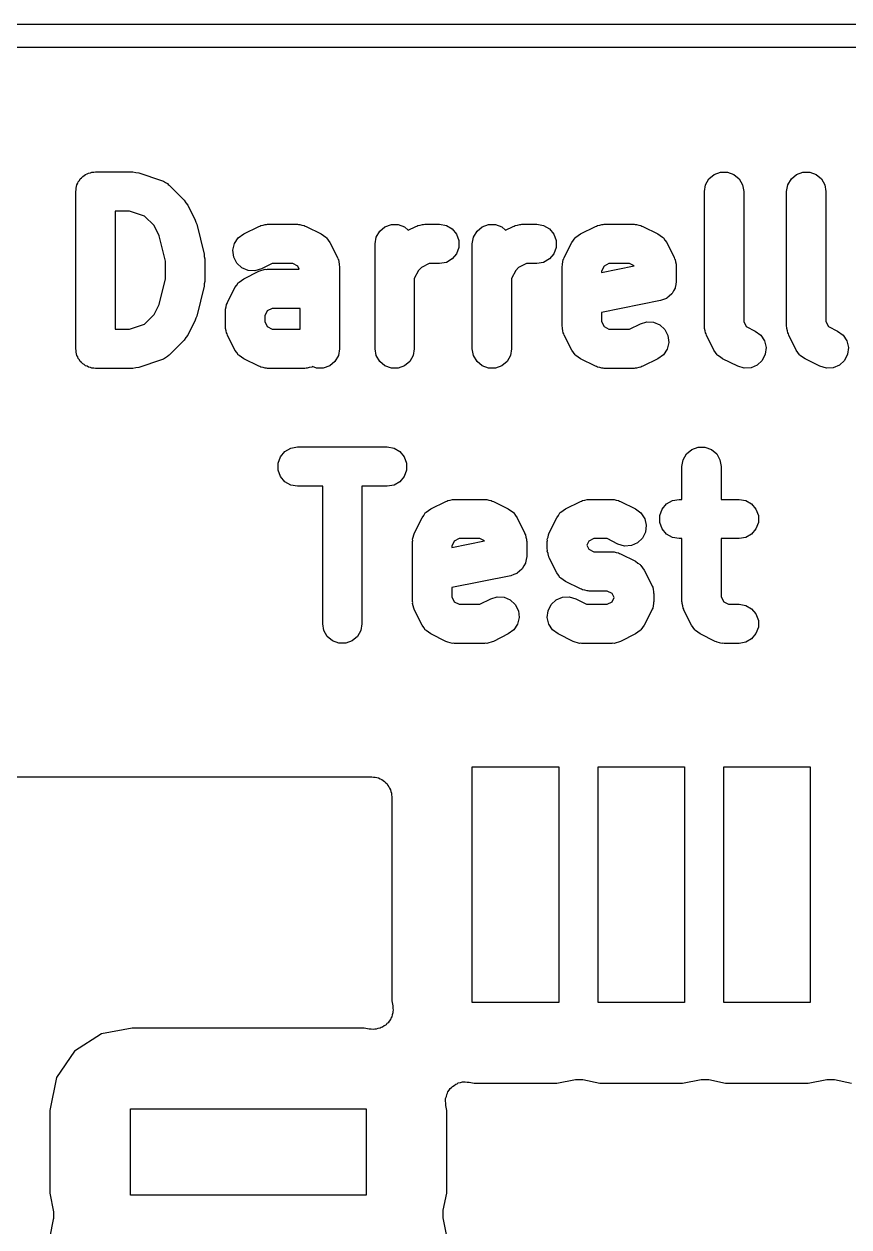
# Model space of a CAD drawing. Extents: x 125.9 to 155.7, y -114.6 to -82.3.
# Drawn here: x 141.06 to 146.31, y -90 to -82.35 of the extents above; entities that cross this region are included whole.
import ezdxf

# ---------------------------------------------------------------- set-up
doc = ezdxf.new("R2010")
doc.units = 0
doc.header["$MEASUREMENT"] = 0
doc.layers.add('BLACK', color=7, linetype='CONTINUOUS')

msp = doc.modelspace()

# ---------------------------------------------------------------- linework, layer by layer
at = {"layer": 'Black'}
for p, q in [((125.984, -82.348), (155.229, -82.348)), ((155.194, -82.498), (126.059, -82.498)), ((141.415, -83.333), (141.423, -83.326)), ((141.423, -83.326), (141.43, -83.3176)), ((141.43, -83.3176), (141.44, -83.3122)), ((141.44, -83.3122), (141.448, -83.3051)), ((141.448, -83.3051), (141.458, -83.3014)), ((141.458, -83.3014), (141.468, -83.2959)), ((141.468, -83.2959), (141.479, -83.294)), ((141.479, -83.294), (141.489, -83.2903)), ((141.489, -83.2903), (141.5, -83.2903)), ((141.5, -83.2903), (141.511, -83.2884)), ((141.511, -83.2884), (141.749, -83.2884)), ((141.749, -83.2884), (141.768, -83.2919)), ((141.768, -83.2919), (141.788, -83.2948)), ((141.788, -83.2948), (141.931, -83.3424)), ((145.415, -83.333), (145.448, -83.3051)), ((145.448, -83.3051), (145.489, -83.2903)), ((145.489, -83.2903), (145.532, -83.2903)), ((145.532, -83.2903), (145.573, -83.3051)), ((145.573, -83.3051), (145.606, -83.333)), ((145.939, -83.333), (145.972, -83.3051)), ((145.972, -83.3051), (146.013, -83.2903)), ((146.013, -83.2903), (146.056, -83.2903)), ((146.056, -83.2903), (146.097, -83.3051)), ((146.097, -83.3051), (146.13, -83.333)), ((141.386, -83.4134), (141.388, -83.4026)), ((141.388, -83.3917), (141.391, -83.3814)), ((141.388, -83.4026), (141.388, -83.3917)), ((141.391, -83.3814), (141.393, -83.3706)), ((141.393, -83.3706), (141.399, -83.3612)), ((141.399, -83.3612), (141.402, -83.3509)), ((141.402, -83.3509), (141.409, -83.3425)), ((141.409, -83.3425), (141.415, -83.333)), ((141.931, -83.3424), (141.937, -83.3458)), ((141.937, -83.3458), (141.944, -83.3477)), ((141.944, -83.3477), (141.956, -83.3561)), ((141.956, -83.3561), (141.969, -83.3631)), ((141.969, -83.3631), (141.974, -83.3685)), ((141.974, -83.3685), (141.98, -83.3726)), ((141.98, -83.3726), (142.075, -83.4678)), ((145.386, -83.4134), (145.393, -83.3706)), ((145.393, -83.3706), (145.415, -83.333)), ((145.606, -83.333), (145.628, -83.3706)), ((145.628, -83.3706), (145.636, -83.4134)), ((145.909, -83.4134), (145.917, -83.3706)), ((145.917, -83.3706), (145.939, -83.333)), ((146.13, -83.333), (146.152, -83.3706)), ((146.152, -83.3706), (146.159, -83.4134)), ((141.386, -84.4134), (141.386, -83.4134)), ((142.075, -83.4678), (142.087, -83.4843)), ((142.087, -83.4843), (142.099, -83.5003)), ((145.386, -84.2705), (145.386, -83.4134)), ((145.636, -83.4134), (145.636, -84.241)), ((145.909, -84.2705), (145.909, -83.4134)), ((146.159, -83.4134), (146.159, -84.241)), ((141.636, -83.5384), (141.636, -84.2884)), ((141.728, -83.5384), (141.636, -83.5384)), ((141.824, -83.5703), (141.728, -83.5384)), ((142.099, -83.5003), (142.146, -83.5956)), ((141.884, -83.6303), (141.824, -83.5703)), ((141.916, -83.6951), (141.884, -83.6303)), ((142.146, -83.5956), (142.15, -83.6087)), ((142.15, -83.6087), (142.156, -83.6212)), ((142.156, -83.6212), (142.203, -83.8116)), ((142.455, -83.6825), (142.55, -83.6349)), ((142.55, -83.6349), (142.557, -83.6329)), ((142.557, -83.6329), (142.563, -83.6293)), ((142.563, -83.6293), (142.578, -83.6267)), ((142.578, -83.6267), (142.592, -83.6225)), ((142.592, -83.6225), (142.599, -83.623)), ((142.599, -83.623), (142.606, -83.6217)), ((142.606, -83.6217), (142.796, -83.6217)), ((142.796, -83.6217), (142.803, -83.623)), ((142.803, -83.623), (142.811, -83.6225)), ((142.811, -83.6225), (142.825, -83.6267)), ((142.825, -83.6267), (142.839, -83.6293)), ((142.839, -83.6293), (142.845, -83.6329)), ((142.845, -83.6329), (142.852, -83.6349)), ((142.852, -83.6349), (142.947, -83.6825)), ((143.32, -83.6664), (143.353, -83.6385)), ((143.353, -83.6385), (143.394, -83.6236)), ((143.394, -83.6236), (143.437, -83.6236)), ((143.437, -83.6236), (143.478, -83.6385)), ((143.478, -83.6385), (143.502, -83.6588)), ((143.502, -83.6588), (143.55, -83.6349)), ((143.55, -83.6349), (143.557, -83.6329)), ((143.557, -83.6329), (143.563, -83.6293)), ((143.563, -83.6293), (143.578, -83.6267)), ((143.578, -83.6267), (143.592, -83.6225)), ((143.592, -83.6225), (143.599, -83.623)), ((143.599, -83.623), (143.606, -83.6217)), ((143.606, -83.6217), (143.701, -83.6217)), ((143.701, -83.6217), (143.744, -83.6293)), ((143.744, -83.6293), (143.781, -83.651)), ((143.939, -83.6664), (143.972, -83.6385)), ((143.972, -83.6385), (144.013, -83.6236)), ((144.013, -83.6236), (144.056, -83.6236)), ((144.056, -83.6236), (144.097, -83.6385)), ((144.097, -83.6385), (144.121, -83.6588)), ((144.121, -83.6588), (144.169, -83.6349)), ((144.169, -83.6349), (144.176, -83.6329)), ((144.176, -83.6329), (144.182, -83.6293)), ((144.182, -83.6293), (144.197, -83.6267)), ((144.197, -83.6267), (144.211, -83.6225)), ((144.211, -83.6225), (144.218, -83.623)), ((144.218, -83.623), (144.225, -83.6217)), ((144.225, -83.6217), (144.32, -83.6217)), ((144.32, -83.6217), (144.363, -83.6293)), ((144.363, -83.6293), (144.4, -83.651)), ((144.598, -83.6825), (144.693, -83.6349)), ((144.693, -83.6349), (144.7, -83.6329)), ((144.7, -83.6329), (144.706, -83.6293)), ((144.706, -83.6293), (144.72, -83.6267)), ((144.72, -83.6267), (144.734, -83.6225)), ((144.734, -83.6225), (144.742, -83.623)), ((144.742, -83.623), (144.749, -83.6217)), ((144.749, -83.6217), (144.939, -83.6217)), ((144.939, -83.6217), (144.946, -83.623)), ((144.946, -83.623), (144.953, -83.6225)), ((144.953, -83.6225), (144.968, -83.6267)), ((144.968, -83.6267), (144.982, -83.6293)), ((144.982, -83.6293), (144.988, -83.6329)), ((144.988, -83.6329), (144.995, -83.6349)), ((144.995, -83.6349), (145.09, -83.6825)), ((141.957, -83.8573), (141.916, -83.6951)), ((142.396, -83.7446), (142.42, -83.7084)), ((142.42, -83.7084), (142.455, -83.6825)), ((142.947, -83.6825), (142.962, -83.6935)), ((142.962, -83.6935), (142.978, -83.7036)), ((142.978, -83.7036), (142.98, -83.7063)), ((142.98, -83.7063), (142.982, -83.7084)), ((142.982, -83.7084), (142.992, -83.7237)), ((143.29, -83.7467), (143.298, -83.704)), ((143.298, -83.704), (143.32, -83.6664)), ((143.781, -83.651), (143.809, -83.6842)), ((143.809, -83.6842), (143.824, -83.725)), ((143.909, -83.7467), (143.917, -83.704)), ((143.917, -83.704), (143.939, -83.6664)), ((144.4, -83.651), (144.428, -83.6842)), ((144.428, -83.6842), (144.443, -83.725)), ((144.553, -83.7237), (144.563, -83.7084)), ((144.563, -83.7084), (144.565, -83.7063)), ((144.565, -83.7063), (144.568, -83.7036)), ((144.568, -83.7036), (144.583, -83.6934)), ((144.583, -83.6934), (144.598, -83.6825)), ((145.09, -83.6825), (145.105, -83.6935)), ((145.105, -83.6935), (145.12, -83.7036)), ((145.12, -83.7036), (145.122, -83.7063)), ((145.122, -83.7063), (145.125, -83.7084)), ((145.125, -83.7084), (145.135, -83.7237)), ((142.386, -83.7868), (142.396, -83.7446)), ((142.391, -83.83), (142.386, -83.7868)), ((142.992, -83.7237), (143.003, -83.7384)), ((143.003, -83.7384), (143.051, -83.8337)), ((143.29, -84.4134), (143.29, -83.7467)), ((143.824, -83.7684), (143.809, -83.8092)), ((143.824, -83.725), (143.824, -83.7684)), ((143.909, -84.4134), (143.909, -83.7467)), ((144.443, -83.7684), (144.428, -83.8092)), ((144.443, -83.725), (144.443, -83.7684)), ((144.494, -83.8337), (144.542, -83.7384)), ((144.542, -83.7384), (144.553, -83.7237)), ((145.135, -83.7237), (145.146, -83.7384)), ((145.146, -83.7384), (145.194, -83.8337)), ((141.957, -83.9694), (141.957, -83.8573)), ((142.203, -83.8116), (142.204, -83.8269)), ((142.204, -83.8269), (142.207, -83.842)), ((142.207, -83.842), (142.207, -83.9848)), ((142.41, -83.8688), (142.391, -83.83)), ((143.051, -83.8337), (143.053, -83.8406)), ((143.053, -83.8406), (143.057, -83.8468)), ((143.057, -83.8468), (143.059, -83.8612)), ((143.059, -83.8612), (143.063, -83.8753)), ((143.744, -83.8642), (143.701, -83.8717)), ((143.781, -83.8425), (143.744, -83.8642)), ((143.809, -83.8092), (143.781, -83.8425)), ((144.363, -83.8642), (144.32, -83.8717)), ((144.4, -83.8425), (144.363, -83.8642)), ((144.428, -83.8092), (144.4, -83.8425)), ((144.482, -83.8753), (144.486, -83.8612)), ((144.486, -83.8612), (144.488, -83.8468)), ((144.488, -83.8468), (144.492, -83.8406)), ((144.492, -83.8406), (144.494, -83.8337)), ((145.194, -83.8337), (145.196, -83.8406)), ((145.196, -83.8406), (145.2, -83.8468)), ((145.2, -83.8468), (145.202, -83.8612)), ((145.202, -83.8612), (145.206, -83.8753)), ((142.442, -83.8986), (142.41, -83.8688)), ((142.482, -83.9159), (142.442, -83.8986)), ((142.455, -83.9682), (142.55, -83.9206)), ((142.525, -83.9185), (142.482, -83.9159)), ((142.567, -83.9061), (142.525, -83.9185)), ((142.55, -83.9206), (142.557, -83.9186)), ((142.557, -83.9186), (142.563, -83.915)), ((142.563, -83.915), (142.578, -83.9124)), ((142.635, -83.8717), (142.567, -83.9061)), ((142.578, -83.9124), (142.592, -83.9082)), ((142.592, -83.9082), (142.599, -83.9087)), ((142.599, -83.9087), (142.606, -83.9074)), ((142.606, -83.9074), (142.808, -83.9074)), ((142.767, -83.8717), (142.635, -83.8717)), ((142.798, -83.8875), (142.767, -83.8717)), ((142.808, -83.9074), (142.798, -83.8875)), ((143.063, -83.8753), (143.063, -83.8825)), ((143.063, -83.8825), (143.064, -83.8896)), ((143.064, -83.8896), (143.064, -84.4134)), ((143.566, -83.916), (143.54, -83.9667)), ((143.585, -83.8971), (143.566, -83.916)), ((143.635, -83.8717), (143.585, -83.8971)), ((143.701, -83.8717), (143.635, -83.8717)), ((144.185, -83.916), (144.159, -83.9667)), ((144.204, -83.8971), (144.185, -83.916)), ((144.254, -83.8717), (144.204, -83.8971)), ((144.32, -83.8717), (144.254, -83.8717)), ((144.481, -83.8896), (144.482, -83.8825)), ((144.481, -84.2705), (144.481, -83.8896)), ((144.482, -83.8825), (144.482, -83.8753)), ((144.731, -83.9276), (144.938, -83.8861)), ((144.747, -83.8875), (144.731, -83.9191)), ((144.731, -83.9191), (144.731, -83.9276)), ((144.778, -83.8717), (144.747, -83.8875)), ((144.91, -83.8717), (144.778, -83.8717)), ((144.938, -83.8861), (144.91, -83.8717)), ((145.206, -83.8753), (145.206, -83.8825)), ((145.206, -83.8825), (145.207, -83.8896)), ((145.207, -83.8896), (145.207, -83.9848)), ((141.916, -84.1317), (141.957, -83.9694)), ((142.203, -84.0151), (142.156, -84.2056)), ((142.204, -83.9999), (142.203, -84.0151)), ((142.207, -83.9848), (142.204, -83.9999)), ((142.399, -84.0241), (142.41, -84.0094)), ((142.41, -84.0094), (142.42, -83.9941)), ((142.42, -83.9941), (142.423, -83.9921)), ((142.423, -83.9921), (142.425, -83.9893)), ((142.425, -83.9893), (142.44, -83.9792)), ((142.44, -83.9792), (142.455, -83.9682)), ((143.54, -83.9667), (143.54, -84.4134)), ((144.159, -83.9667), (144.159, -84.4134)), ((145.204, -84.0048), (145.2, -84.0249)), ((145.207, -83.9848), (145.204, -84.0048)), ((142.351, -84.1194), (142.399, -84.0241)), ((145.145, -84.0931), (145.125, -84.1)), ((145.146, -84.0921), (145.145, -84.0931)), ((145.147, -84.0916), (145.146, -84.0921)), ((145.162, -84.0782), (145.147, -84.0916)), ((145.178, -84.0652), (145.162, -84.0782)), ((145.179, -84.0639), (145.178, -84.0652)), ((145.18, -84.0629), (145.179, -84.0639)), ((145.189, -84.0452), (145.18, -84.0629)), ((145.2, -84.0276), (145.189, -84.0452)), ((145.2, -84.0249), (145.2, -84.0261)), ((145.2, -84.0261), (145.2, -84.0276)), ((141.884, -84.1965), (141.916, -84.1317)), ((142.338, -84.1753), (142.339, -84.1682)), ((142.339, -84.161), (142.343, -84.147)), ((142.339, -84.1682), (142.339, -84.161)), ((142.343, -84.147), (142.346, -84.1325)), ((142.346, -84.1325), (142.349, -84.1263)), ((142.349, -84.1263), (142.351, -84.1194)), ((142.604, -84.1732), (142.588, -84.2048)), ((142.635, -84.1574), (142.604, -84.1732)), ((142.814, -84.1574), (142.635, -84.1574)), ((142.814, -84.2884), (142.814, -84.1574)), ((145.107, -84.1074), (144.731, -84.1825)), ((145.125, -84.1), (145.107, -84.1074)), ((141.824, -84.2565), (141.884, -84.1965)), ((142.146, -84.2312), (142.099, -84.3264)), ((142.15, -84.2181), (142.146, -84.2312)), ((142.156, -84.2056), (142.15, -84.2181)), ((142.338, -84.2705), (142.338, -84.1753)), ((142.588, -84.2048), (142.588, -84.241)), ((142.588, -84.241), (142.604, -84.2726)), ((144.731, -84.1825), (144.731, -84.241)), ((144.731, -84.241), (144.747, -84.2726)), ((144.979, -84.254), (145.02, -84.2416)), ((145.02, -84.2416), (145.063, -84.2442)), ((145.063, -84.2442), (145.103, -84.2614)), ((145.636, -84.241), (145.651, -84.2726)), ((146.159, -84.241), (146.175, -84.2726)), ((141.636, -84.2884), (141.728, -84.2884)), ((141.728, -84.2884), (141.824, -84.2565)), ((142.099, -84.3264), (142.087, -84.3425)), ((142.339, -84.2776), (142.338, -84.2705)), ((142.339, -84.2848), (142.339, -84.2776)), ((142.343, -84.2989), (142.339, -84.2848)), ((142.346, -84.3133), (142.343, -84.2989)), ((142.349, -84.3195), (142.346, -84.3133)), ((142.351, -84.3264), (142.349, -84.3195)), ((142.399, -84.4217), (142.351, -84.3264)), ((142.604, -84.2726), (142.635, -84.2884)), ((142.635, -84.2884), (142.814, -84.2884)), ((144.482, -84.2776), (144.481, -84.2705)), ((144.482, -84.2848), (144.482, -84.2776)), ((144.486, -84.2989), (144.482, -84.2848)), ((144.488, -84.3133), (144.486, -84.2989)), ((144.492, -84.3195), (144.488, -84.3133)), ((144.494, -84.3264), (144.492, -84.3195)), ((144.542, -84.4217), (144.494, -84.3264)), ((144.747, -84.2726), (144.778, -84.2884)), ((144.778, -84.2884), (144.91, -84.2884)), ((144.91, -84.2884), (144.979, -84.254)), ((145.103, -84.2614), (145.135, -84.2913)), ((145.135, -84.2913), (145.154, -84.3301)), ((145.387, -84.2776), (145.386, -84.2705)), ((145.386, -84.2848), (145.387, -84.2776)), ((145.391, -84.2989), (145.386, -84.2848)), ((145.393, -84.3133), (145.391, -84.2989)), ((145.397, -84.3195), (145.393, -84.3133)), ((145.399, -84.3264), (145.397, -84.3195)), ((145.446, -84.4217), (145.399, -84.3264)), ((145.651, -84.2726), (145.709, -84.3016)), ((145.709, -84.3016), (145.744, -84.3274)), ((145.911, -84.2776), (145.909, -84.2705)), ((145.91, -84.2848), (145.911, -84.2776)), ((145.914, -84.2989), (145.91, -84.2848)), ((145.917, -84.3133), (145.914, -84.2989)), ((145.921, -84.3195), (145.917, -84.3133)), ((145.923, -84.3264), (145.921, -84.3195)), ((145.97, -84.4217), (145.923, -84.3264)), ((146.175, -84.2726), (146.233, -84.3016)), ((146.233, -84.3016), (146.268, -84.3274)), ((142.075, -84.3589), (141.98, -84.4541)), ((142.087, -84.3425), (142.075, -84.3589)), ((145.159, -84.3733), (145.149, -84.4155)), ((145.154, -84.3301), (145.159, -84.3733)), ((145.744, -84.3274), (145.768, -84.3637)), ((145.768, -84.3637), (145.778, -84.4059)), ((146.268, -84.3274), (146.292, -84.3637)), ((146.292, -84.3637), (146.302, -84.4059)), ((141.388, -84.4242), (141.386, -84.4134)), ((141.388, -84.4351), (141.388, -84.4242)), ((141.391, -84.4454), (141.388, -84.4351)), ((141.393, -84.4561), (141.391, -84.4454)), ((141.399, -84.4656), (141.393, -84.4561)), ((141.402, -84.4759), (141.399, -84.4656)), ((141.409, -84.4843), (141.402, -84.4759)), ((141.944, -84.4791), (141.937, -84.4809)), ((141.956, -84.4707), (141.944, -84.4791)), ((141.969, -84.4637), (141.956, -84.4707)), ((141.974, -84.4583), (141.969, -84.4637)), ((141.98, -84.4541), (141.974, -84.4583)), ((142.41, -84.4364), (142.399, -84.4217)), ((142.42, -84.4517), (142.41, -84.4364)), ((142.423, -84.4538), (142.42, -84.4517)), ((142.425, -84.4565), (142.423, -84.4538)), ((142.44, -84.4666), (142.425, -84.4565)), ((142.455, -84.4776), (142.44, -84.4666)), ((142.55, -84.5252), (142.455, -84.4776)), ((143.057, -84.4561), (143.035, -84.4937)), ((143.064, -84.4134), (143.057, -84.4561)), ((143.298, -84.4561), (143.29, -84.4134)), ((143.32, -84.4937), (143.298, -84.4561)), ((143.533, -84.4561), (143.511, -84.4937)), ((143.54, -84.4134), (143.533, -84.4561)), ((143.917, -84.4561), (143.909, -84.4134)), ((143.939, -84.4937), (143.917, -84.4561)), ((144.152, -84.4561), (144.13, -84.4937)), ((144.159, -84.4134), (144.152, -84.4561)), ((144.553, -84.4364), (144.542, -84.4217)), ((144.563, -84.4517), (144.553, -84.4364)), ((144.565, -84.4538), (144.563, -84.4517)), ((144.568, -84.4565), (144.565, -84.4538)), ((144.583, -84.4666), (144.568, -84.4565)), ((144.598, -84.4776), (144.583, -84.4666)), ((144.693, -84.5252), (144.598, -84.4776)), ((145.09, -84.4776), (144.995, -84.5252)), ((145.125, -84.4517), (145.09, -84.4776)), ((145.149, -84.4155), (145.125, -84.4517)), ((145.457, -84.4364), (145.446, -84.4217)), ((145.467, -84.4517), (145.457, -84.4364)), ((145.47, -84.4538), (145.467, -84.4517)), ((145.472, -84.4565), (145.47, -84.4538)), ((145.488, -84.4666), (145.472, -84.4565)), ((145.502, -84.4776), (145.488, -84.4666)), ((145.598, -84.5252), (145.502, -84.4776)), ((145.773, -84.449), (145.754, -84.4878)), ((145.778, -84.4059), (145.773, -84.449)), ((145.981, -84.4364), (145.97, -84.4217)), ((145.991, -84.4517), (145.981, -84.4364)), ((145.994, -84.4538), (145.991, -84.4517)), ((145.996, -84.4565), (145.994, -84.4538)), ((146.011, -84.4666), (145.996, -84.4565)), ((146.026, -84.4776), (146.011, -84.4666)), ((146.121, -84.5252), (146.026, -84.4776)), ((146.297, -84.449), (146.278, -84.4878)), ((146.302, -84.4059), (146.297, -84.449)), ((141.415, -84.4937), (141.409, -84.4843)), ((141.423, -84.5008), (141.415, -84.4937)), ((141.43, -84.5091), (141.423, -84.5008)), ((141.44, -84.5146), (141.43, -84.5091)), ((141.448, -84.5216), (141.44, -84.5146)), ((141.458, -84.5254), (141.448, -84.5216)), ((141.468, -84.5308), (141.458, -84.5254)), ((141.479, -84.5327), (141.468, -84.5308)), ((141.489, -84.5365), (141.479, -84.5327)), ((141.5, -84.5365), (141.489, -84.5365)), ((141.511, -84.5384), (141.5, -84.5365)), ((141.749, -84.5384), (141.511, -84.5384)), ((141.768, -84.5349), (141.749, -84.5384)), ((141.788, -84.532), (141.768, -84.5349)), ((141.931, -84.4843), (141.788, -84.532)), ((141.937, -84.4809), (141.931, -84.4843)), ((142.557, -84.5272), (142.55, -84.5252)), ((142.563, -84.5308), (142.557, -84.5272)), ((142.578, -84.5334), (142.563, -84.5308)), ((142.592, -84.5376), (142.578, -84.5334)), ((142.599, -84.5371), (142.592, -84.5376)), ((142.606, -84.5384), (142.599, -84.5371)), ((142.844, -84.5384), (142.606, -84.5384)), ((142.851, -84.5371), (142.844, -84.5384)), ((142.858, -84.5376), (142.851, -84.5371)), ((142.872, -84.5334), (142.858, -84.5376)), ((142.887, -84.5308), (142.872, -84.5334)), ((142.893, -84.5274), (142.887, -84.5308)), ((142.917, -84.5365), (142.893, -84.5274)), ((142.961, -84.5365), (142.917, -84.5365)), ((143.002, -84.5216), (142.961, -84.5365)), ((143.035, -84.4937), (143.002, -84.5216)), ((143.353, -84.5216), (143.32, -84.4937)), ((143.394, -84.5365), (143.353, -84.5216)), ((143.437, -84.5365), (143.394, -84.5365)), ((143.478, -84.5216), (143.437, -84.5365)), ((143.511, -84.4937), (143.478, -84.5216)), ((143.972, -84.5216), (143.939, -84.4937)), ((144.013, -84.5365), (143.972, -84.5216)), ((144.056, -84.5365), (144.013, -84.5365)), ((144.097, -84.5216), (144.056, -84.5365)), ((144.13, -84.4937), (144.097, -84.5216)), ((144.7, -84.5272), (144.693, -84.5252)), ((144.706, -84.5308), (144.7, -84.5272)), ((144.72, -84.5334), (144.706, -84.5308)), ((144.734, -84.5376), (144.72, -84.5334)), ((144.742, -84.5371), (144.734, -84.5376)), ((144.749, -84.5384), (144.742, -84.5371)), ((144.939, -84.5384), (144.749, -84.5384)), ((144.946, -84.5371), (144.939, -84.5384)), ((144.953, -84.5376), (144.946, -84.5371)), ((144.968, -84.5334), (144.953, -84.5376)), ((144.982, -84.5308), (144.968, -84.5334)), ((144.988, -84.5272), (144.982, -84.5308)), ((144.995, -84.5252), (144.988, -84.5272)), ((145.639, -84.5376), (145.598, -84.5252)), ((145.683, -84.535), (145.639, -84.5376)), ((145.722, -84.5177), (145.683, -84.535)), ((145.754, -84.4878), (145.722, -84.5177)), ((146.163, -84.5376), (146.121, -84.5252)), ((146.206, -84.535), (146.163, -84.5376)), ((146.246, -84.5177), (146.206, -84.535)), ((146.278, -84.4878), (146.246, -84.5177)), ((142.688, -85.1009), (142.716, -85.0676)), ((142.716, -85.0676), (142.754, -85.0459)), ((142.754, -85.0459), (142.796, -85.0384)), ((142.796, -85.0384), (143.368, -85.0384)), ((143.368, -85.0384), (143.411, -85.0459)), ((143.411, -85.0459), (143.448, -85.0676)), ((143.448, -85.0676), (143.476, -85.1009)), ((145.25, -85.1206), (145.272, -85.083)), ((145.272, -85.083), (145.305, -85.0551)), ((145.305, -85.0551), (145.346, -85.0403)), ((145.346, -85.0403), (145.389, -85.0403)), ((145.389, -85.0403), (145.43, -85.0551)), ((145.43, -85.0551), (145.464, -85.083)), ((145.464, -85.083), (145.485, -85.1206)), ((142.673, -85.1417), (142.688, -85.1009)), ((142.673, -85.1851), (142.673, -85.1417)), ((143.476, -85.1009), (143.491, -85.1417)), ((143.491, -85.1417), (143.491, -85.1851)), ((145.243, -85.1634), (145.25, -85.1206)), ((145.243, -85.3717), (145.243, -85.1634)), ((145.485, -85.1206), (145.493, -85.1634)), ((145.493, -85.1634), (145.493, -85.3717)), ((142.688, -85.2259), (142.673, -85.1851)), ((142.716, -85.2591), (142.688, -85.2259)), ((143.476, -85.2259), (143.448, -85.2591)), ((143.491, -85.1851), (143.476, -85.2259)), ((142.754, -85.2808), (142.716, -85.2591)), ((142.796, -85.2884), (142.754, -85.2808)), ((142.957, -85.2884), (142.796, -85.2884)), ((142.957, -86.1634), (142.957, -85.2884)), ((143.368, -85.2884), (143.207, -85.2884)), ((143.207, -85.2884), (143.207, -86.1634)), ((143.411, -85.2808), (143.368, -85.2884)), ((143.448, -85.2591), (143.411, -85.2808)), ((143.645, -85.4325), (143.74, -85.3849)), ((143.74, -85.3849), (143.747, -85.3829)), ((143.747, -85.3829), (143.754, -85.3793)), ((143.754, -85.3793), (143.768, -85.3767)), ((143.768, -85.3767), (143.782, -85.3725)), ((143.782, -85.3725), (143.789, -85.373)), ((143.789, -85.373), (143.796, -85.3717)), ((143.796, -85.3717), (143.987, -85.3717)), ((143.987, -85.3717), (143.994, -85.373)), ((143.994, -85.373), (144.001, -85.3725)), ((144.001, -85.3725), (144.015, -85.3767)), ((144.015, -85.3767), (144.03, -85.3793)), ((144.03, -85.3793), (144.036, -85.3829)), ((144.036, -85.3829), (144.043, -85.3849)), ((144.043, -85.3849), (144.138, -85.4325)), ((144.502, -85.4325), (144.598, -85.3849)), ((144.598, -85.3849), (144.604, -85.3829)), ((144.604, -85.3829), (144.611, -85.3793)), ((144.611, -85.3793), (144.625, -85.3767)), ((144.625, -85.3767), (144.639, -85.3725)), ((144.639, -85.3725), (144.646, -85.373)), ((144.646, -85.373), (144.653, -85.3717)), ((144.653, -85.3717), (144.796, -85.3717)), ((144.796, -85.3717), (144.803, -85.373)), ((144.803, -85.373), (144.811, -85.3725)), ((144.811, -85.3725), (144.825, -85.3767)), ((144.825, -85.3767), (144.839, -85.3793)), ((144.839, -85.3793), (144.845, -85.3829)), ((144.845, -85.3829), (144.852, -85.3849)), ((144.852, -85.3849), (144.947, -85.4325)), ((145.145, -85.401), (145.182, -85.3793)), ((145.182, -85.3793), (145.225, -85.3717)), ((145.225, -85.3717), (145.243, -85.3717)), ((145.493, -85.3717), (145.606, -85.3717)), ((145.606, -85.3717), (145.649, -85.3793)), ((145.649, -85.3793), (145.686, -85.401)), ((143.589, -85.4884), (143.6, -85.4737)), ((143.6, -85.4737), (143.61, -85.4584)), ((143.61, -85.4584), (143.613, -85.4563)), ((143.613, -85.4563), (143.615, -85.4536)), ((143.615, -85.4536), (143.63, -85.4434)), ((143.63, -85.4434), (143.645, -85.4325)), ((144.138, -85.4325), (144.153, -85.4435)), ((144.153, -85.4435), (144.168, -85.4536)), ((144.168, -85.4536), (144.17, -85.4563)), ((144.17, -85.4563), (144.173, -85.4584)), ((144.173, -85.4584), (144.183, -85.4737)), ((144.183, -85.4737), (144.194, -85.4884)), ((144.446, -85.4884), (144.457, -85.4737)), ((144.457, -85.4737), (144.467, -85.4584)), ((144.467, -85.4584), (144.47, -85.4563)), ((144.47, -85.4563), (144.472, -85.4536)), ((144.472, -85.4536), (144.488, -85.4434)), ((144.488, -85.4434), (144.502, -85.4325)), ((144.947, -85.4325), (144.982, -85.4584)), ((144.982, -85.4584), (145.006, -85.4946)), ((145.102, -85.475), (145.117, -85.4342)), ((145.102, -85.5184), (145.102, -85.475)), ((145.117, -85.4342), (145.145, -85.401)), ((145.686, -85.401), (145.714, -85.4342)), ((145.714, -85.4342), (145.729, -85.475)), ((145.729, -85.475), (145.729, -85.5184)), ((143.542, -85.5837), (143.589, -85.4884)), ((144.194, -85.4884), (144.241, -85.5837)), ((144.399, -85.5837), (144.446, -85.4884)), ((145.006, -85.4946), (145.016, -85.5368)), ((145.016, -85.5368), (145.011, -85.58)), ((145.117, -85.5592), (145.102, -85.5184)), ((145.729, -85.5184), (145.714, -85.5592)), ((143.529, -85.6253), (143.533, -85.6112)), ((143.53, -85.6325), (143.529, -85.6253)), ((143.533, -85.6112), (143.536, -85.5968)), ((143.536, -85.5968), (143.54, -85.5906)), ((143.54, -85.5906), (143.542, -85.5837)), ((143.826, -85.6217), (143.794, -85.6375)), ((143.957, -85.6217), (143.826, -85.6217)), ((143.986, -85.6361), (143.957, -85.6217)), ((144.241, -85.5837), (144.244, -85.5906)), ((144.244, -85.5906), (144.247, -85.5968)), ((144.247, -85.5968), (144.25, -85.6112)), ((144.25, -85.6112), (144.254, -85.6253)), ((144.254, -85.6253), (144.253, -85.6325)), ((144.386, -85.6253), (144.391, -85.6112)), ((144.387, -85.6325), (144.386, -85.6253)), ((144.391, -85.6112), (144.393, -85.5968)), ((144.393, -85.5968), (144.397, -85.5906)), ((144.397, -85.5906), (144.399, -85.5837)), ((144.683, -85.6217), (144.651, -85.6375)), ((144.767, -85.6217), (144.683, -85.6217)), ((144.836, -85.6561), (144.767, -85.6217)), ((144.992, -85.6188), (144.96, -85.6486)), ((145.011, -85.58), (144.992, -85.6188)), ((145.145, -85.5925), (145.117, -85.5592)), ((145.182, -85.6142), (145.145, -85.5925)), ((145.225, -85.6217), (145.182, -85.6142)), ((145.243, -85.6217), (145.225, -85.6217)), ((145.243, -86.0205), (145.243, -85.6217)), ((145.606, -85.6217), (145.493, -85.6217)), ((145.493, -85.6217), (145.493, -85.991)), ((145.649, -85.6142), (145.606, -85.6217)), ((145.686, -85.5925), (145.649, -85.6142)), ((145.714, -85.5592), (145.686, -85.5925)), ((143.528, -85.6396), (143.53, -85.6325)), ((143.528, -86.0205), (143.528, -85.6396)), ((143.778, -85.6776), (143.986, -85.6361)), ((143.794, -85.6375), (143.778, -85.6691)), ((143.778, -85.6691), (143.778, -85.6776)), ((144.253, -85.6325), (144.255, -85.6396)), ((144.255, -85.6396), (144.255, -85.7348)), ((144.386, -85.6396), (144.387, -85.6325)), ((144.386, -85.6872), (144.386, -85.6396)), ((144.387, -85.6943), (144.386, -85.6872)), ((144.386, -85.7015), (144.387, -85.6943)), ((144.391, -85.7155), (144.386, -85.7015)), ((144.651, -85.6375), (144.638, -85.6634)), ((144.638, -85.6634), (144.651, -85.6893)), ((144.651, -85.6893), (144.683, -85.705)), ((144.877, -85.6685), (144.836, -85.6561)), ((144.921, -85.6659), (144.877, -85.6685)), ((144.96, -85.6486), (144.921, -85.6659)), ((144.247, -85.7776), (144.237, -85.7952)), ((144.248, -85.7749), (144.247, -85.7761)), ((144.247, -85.7761), (144.247, -85.7776)), ((144.251, -85.7548), (144.248, -85.7749)), ((144.255, -85.7348), (144.251, -85.7548)), ((144.393, -85.7299), (144.391, -85.7155)), ((144.397, -85.7362), (144.393, -85.7299)), ((144.399, -85.7431), (144.397, -85.7362)), ((144.446, -85.8383), (144.399, -85.7431)), ((144.683, -85.705), (144.796, -85.705)), ((144.796, -85.705), (144.803, -85.7063)), ((144.803, -85.7063), (144.811, -85.7059)), ((144.811, -85.7059), (144.825, -85.71)), ((144.825, -85.71), (144.839, -85.7126)), ((144.839, -85.7126), (144.845, -85.7162)), ((144.845, -85.7162), (144.852, -85.7182)), ((144.852, -85.7182), (144.947, -85.7659)), ((144.947, -85.7659), (144.962, -85.7768)), ((144.962, -85.7768), (144.978, -85.7869)), ((144.154, -85.8574), (143.778, -85.9325)), ((144.173, -85.85), (144.154, -85.8574)), ((144.192, -85.8431), (144.173, -85.85)), ((144.193, -85.8421), (144.192, -85.8431)), ((144.195, -85.8416), (144.193, -85.8421)), ((144.21, -85.8282), (144.195, -85.8416)), ((144.225, -85.8152), (144.21, -85.8282)), ((144.226, -85.8139), (144.225, -85.8152)), ((144.227, -85.8129), (144.226, -85.8139)), ((144.237, -85.7952), (144.227, -85.8129)), ((144.457, -85.8531), (144.446, -85.8383)), ((144.467, -85.8684), (144.457, -85.8531)), ((144.978, -85.7869), (144.98, -85.7897)), ((144.98, -85.7897), (144.982, -85.7917)), ((144.982, -85.7917), (144.992, -85.807)), ((144.992, -85.807), (145.003, -85.8218)), ((145.003, -85.8218), (145.051, -85.917)), ((143.778, -85.9325), (143.778, -85.991)), ((144.47, -85.8704), (144.467, -85.8684)), ((144.472, -85.8732), (144.47, -85.8704)), ((144.488, -85.8833), (144.472, -85.8732)), ((144.502, -85.8942), (144.488, -85.8833)), ((144.598, -85.9419), (144.502, -85.8942)), ((145.051, -85.917), (145.053, -85.9239)), ((145.053, -85.9239), (145.057, -85.9302)), ((145.057, -85.9302), (145.059, -85.9446)), ((143.778, -85.991), (143.794, -86.0226)), ((143.957, -86.0384), (144.026, -86.004)), ((144.026, -86.004), (144.068, -85.9916)), ((144.068, -85.9916), (144.111, -85.9942)), ((144.111, -85.9942), (144.151, -86.0114)), ((144.442, -86.0114), (144.482, -85.9942)), ((144.482, -85.9942), (144.525, -85.9916)), ((144.525, -85.9916), (144.567, -86.004)), ((144.567, -86.004), (144.635, -86.0384)), ((144.604, -85.9439), (144.598, -85.9419)), ((144.611, -85.9475), (144.604, -85.9439)), ((144.625, -85.9501), (144.611, -85.9475)), ((144.639, -85.9542), (144.625, -85.9501)), ((144.646, -85.9538), (144.639, -85.9542)), ((144.653, -85.955), (144.646, -85.9538)), ((144.767, -85.955), (144.653, -85.955)), ((144.798, -85.9708), (144.767, -85.955)), ((144.811, -85.9967), (144.798, -85.9708)), ((144.798, -86.0226), (144.811, -85.9967)), ((145.059, -85.9446), (145.063, -85.9586)), ((145.063, -85.9586), (145.063, -85.9658)), ((145.063, -85.9658), (145.064, -85.9729)), ((145.064, -85.9729), (145.064, -86.0205)), ((145.493, -85.991), (145.509, -86.0226)), ((143.53, -86.0276), (143.528, -86.0205)), ((143.529, -86.0348), (143.53, -86.0276)), ((143.533, -86.0489), (143.529, -86.0348)), ((143.536, -86.0633), (143.533, -86.0489)), ((143.54, -86.0695), (143.536, -86.0633)), ((143.542, -86.0764), (143.54, -86.0695)), ((143.589, -86.1717), (143.542, -86.0764)), ((143.794, -86.0226), (143.826, -86.0384)), ((143.826, -86.0384), (143.957, -86.0384)), ((144.151, -86.0114), (144.182, -86.0413)), ((144.182, -86.0413), (144.202, -86.0801)), ((144.202, -86.0801), (144.207, -86.1233)), ((144.386, -86.1233), (144.391, -86.0801)), ((144.391, -86.0801), (144.41, -86.0413)), ((144.41, -86.0413), (144.442, -86.0114)), ((144.635, -86.0384), (144.767, -86.0384)), ((144.767, -86.0384), (144.798, -86.0226)), ((145.051, -86.0764), (145.003, -86.1717)), ((145.053, -86.0695), (145.051, -86.0764)), ((145.057, -86.0633), (145.053, -86.0695)), ((145.059, -86.0489), (145.057, -86.0633)), ((145.063, -86.0348), (145.059, -86.0489)), ((145.064, -86.0205), (145.063, -86.0276)), ((145.063, -86.0276), (145.063, -86.0348)), ((145.244, -86.0276), (145.243, -86.0205)), ((145.244, -86.0348), (145.244, -86.0276)), ((145.248, -86.0489), (145.244, -86.0348)), ((145.25, -86.0633), (145.248, -86.0489)), ((145.254, -86.0695), (145.25, -86.0633)), ((145.256, -86.0764), (145.254, -86.0695)), ((145.304, -86.1717), (145.256, -86.0764)), ((145.509, -86.0226), (145.54, -86.0384)), ((145.54, -86.0384), (145.606, -86.0384)), ((145.606, -86.0384), (145.649, -86.0459)), ((145.649, -86.0459), (145.686, -86.0676)), ((145.686, -86.0676), (145.714, -86.1009)), ((142.965, -86.2061), (142.957, -86.1634)), ((143.207, -86.1634), (143.2, -86.2061)), ((144.207, -86.1233), (144.197, -86.1655)), ((144.396, -86.1655), (144.386, -86.1233)), ((145.714, -86.1009), (145.729, -86.1417)), ((145.729, -86.1417), (145.729, -86.1851)), ((142.986, -86.2437), (142.965, -86.2061)), ((143.2, -86.2061), (143.178, -86.2437)), ((143.6, -86.1864), (143.589, -86.1717)), ((143.61, -86.2017), (143.6, -86.1864)), ((143.613, -86.2038), (143.61, -86.2017)), ((143.615, -86.2065), (143.613, -86.2038)), ((143.63, -86.2166), (143.615, -86.2065)), ((143.645, -86.2276), (143.63, -86.2166)), ((143.74, -86.2752), (143.645, -86.2276)), ((144.138, -86.2276), (144.043, -86.2752)), ((144.173, -86.2017), (144.138, -86.2276)), ((144.197, -86.1655), (144.173, -86.2017)), ((144.42, -86.2017), (144.396, -86.1655)), ((144.455, -86.2276), (144.42, -86.2017)), ((144.55, -86.2752), (144.455, -86.2276)), ((144.947, -86.2276), (144.852, -86.2752)), ((144.962, -86.2166), (144.947, -86.2276)), ((144.978, -86.2065), (144.962, -86.2166)), ((144.98, -86.2038), (144.978, -86.2065)), ((144.982, -86.2017), (144.98, -86.2038)), ((144.992, -86.1864), (144.982, -86.2017)), ((145.003, -86.1717), (144.992, -86.1864)), ((145.315, -86.1864), (145.304, -86.1717)), ((145.325, -86.2017), (145.315, -86.1864)), ((145.327, -86.2038), (145.325, -86.2017)), ((145.329, -86.2065), (145.327, -86.2038)), ((145.345, -86.2166), (145.329, -86.2065)), ((145.359, -86.2276), (145.345, -86.2166)), ((145.455, -86.2752), (145.359, -86.2276)), ((145.714, -86.2259), (145.686, -86.2591)), ((145.729, -86.1851), (145.714, -86.2259)), ((143.02, -86.2716), (142.986, -86.2437)), ((143.06, -86.2865), (143.02, -86.2716)), ((143.104, -86.2865), (143.06, -86.2865)), ((143.145, -86.2716), (143.104, -86.2865)), ((143.178, -86.2437), (143.145, -86.2716)), ((143.747, -86.2772), (143.74, -86.2752)), ((143.754, -86.2808), (143.747, -86.2772)), ((143.768, -86.2834), (143.754, -86.2808)), ((143.782, -86.2876), (143.768, -86.2834)), ((143.789, -86.2871), (143.782, -86.2876)), ((143.796, -86.2884), (143.789, -86.2871)), ((143.987, -86.2884), (143.796, -86.2884)), ((143.994, -86.2871), (143.987, -86.2884)), ((144.001, -86.2876), (143.994, -86.2871)), ((144.015, -86.2834), (144.001, -86.2876)), ((144.03, -86.2808), (144.015, -86.2834)), ((144.036, -86.2772), (144.03, -86.2808)), ((144.043, -86.2752), (144.036, -86.2772)), ((144.557, -86.2772), (144.55, -86.2752)), ((144.563, -86.2808), (144.557, -86.2772)), ((144.578, -86.2834), (144.563, -86.2808)), ((144.592, -86.2876), (144.578, -86.2834)), ((144.599, -86.2871), (144.592, -86.2876)), ((144.606, -86.2884), (144.599, -86.2871)), ((144.796, -86.2884), (144.606, -86.2884)), ((144.803, -86.2871), (144.796, -86.2884)), ((144.811, -86.2876), (144.803, -86.2871)), ((144.825, -86.2834), (144.811, -86.2876)), ((144.839, -86.2808), (144.825, -86.2834)), ((144.845, -86.2772), (144.839, -86.2808)), ((144.852, -86.2752), (144.845, -86.2772)), ((145.462, -86.2772), (145.455, -86.2752)), ((145.468, -86.2808), (145.462, -86.2772)), ((145.482, -86.2834), (145.468, -86.2808)), ((145.496, -86.2876), (145.482, -86.2834)), ((145.504, -86.2871), (145.496, -86.2876)), ((145.511, -86.2884), (145.504, -86.2871)), ((145.606, -86.2884), (145.511, -86.2884)), ((145.649, -86.2808), (145.606, -86.2884)), ((145.686, -86.2591), (145.649, -86.2808)), ((143.909, -88.5728), (143.909, -87.0728)), ((143.909, -87.0728), (144.459, -87.0728)), ((144.459, -87.0728), (144.459, -88.5728)), ((144.709, -88.5728), (144.709, -87.0728)), ((144.709, -87.0728), (145.259, -87.0728)), ((145.259, -87.0728), (145.259, -88.5728)), ((145.509, -88.5728), (145.509, -87.0728)), ((145.509, -87.0728), (146.059, -87.0728)), ((146.059, -87.0728), (146.059, -88.5728)), ((140.878, -87.136), (143.269, -87.136)), ((143.269, -87.136), (143.28, -87.1379)), ((143.28, -87.1379), (143.291, -87.1379)), ((143.291, -87.1379), (143.302, -87.1417)), ((143.302, -87.1417), (143.313, -87.1437)), ((143.313, -87.1437), (143.322, -87.1492)), ((143.322, -87.1492), (143.333, -87.153)), ((143.333, -87.153), (143.341, -87.1602)), ((143.341, -87.1602), (143.351, -87.1657)), ((143.351, -87.1657), (143.358, -87.1742)), ((143.358, -87.1742), (143.367, -87.1814)), ((143.367, -87.1814), (143.372, -87.191)), ((143.372, -87.191), (143.379, -87.1995)), ((143.379, -87.1995), (143.383, -87.2099)), ((143.383, -87.2099), (143.389, -87.2196)), ((143.389, -87.2196), (143.391, -87.2305)), ((143.391, -87.2305), (143.394, -87.2409)), ((143.394, -87.2409), (143.394, -87.2521)), ((143.394, -87.2521), (143.396, -87.263)), ((143.396, -87.263), (143.396, -88.561)), ((143.396, -88.561), (143.403, -88.594)), ((143.403, -88.594), (143.403, -88.6074)), ((143.403, -88.6074), (143.405, -88.6207)), ((144.459, -88.5728), (143.909, -88.5728)), ((145.259, -88.5728), (144.709, -88.5728)), ((146.059, -88.5728), (145.509, -88.5728)), ((143.388, -88.6797), (143.38, -88.6901)), ((143.391, -88.6714), (143.388, -88.6797)), ((143.396, -88.6639), (143.391, -88.6714)), ((143.399, -88.6507), (143.396, -88.6639)), ((143.403, -88.6381), (143.399, -88.6507)), ((143.405, -88.6207), (143.403, -88.6293)), ((143.403, -88.6293), (143.403, -88.6381)), ((141.745, -88.7355), (141.549, -88.7725)), ((143.221, -88.7355), (141.745, -88.7355)), ((143.253, -88.7419), (143.221, -88.7355)), ((143.266, -88.7423), (143.253, -88.7419)), ((143.279, -88.7444), (143.266, -88.7423)), ((143.288, -88.7428), (143.279, -88.7444)), ((143.297, -88.743), (143.288, -88.7428)), ((143.309, -88.7388), (143.297, -88.743)), ((143.323, -88.7363), (143.309, -88.7388)), ((143.33, -88.7318), (143.323, -88.7363)), ((143.338, -88.729), (143.33, -88.7318)), ((143.349, -88.7206), (143.338, -88.729)), ((143.36, -88.7138), (143.349, -88.7206)), ((143.366, -88.707), (143.36, -88.7138)), ((143.373, -88.7015), (143.366, -88.707)), ((143.38, -88.6901), (143.373, -88.7015)), ((141.549, -88.7725), (141.378, -88.8824)), ((141.378, -88.8824), (141.264, -89.0495)), ((141.264, -89.0495), (141.221, -89.2605)), ((144.447, -89.0851), (144.565, -89.0629)), ((144.565, -89.0629), (144.567, -89.0629)), ((144.567, -89.0629), (144.569, -89.0621)), ((144.569, -89.0621), (144.589, -89.0626)), ((144.589, -89.0626), (144.609, -89.0624)), ((144.609, -89.0624), (144.611, -89.0632)), ((144.611, -89.0632), (144.613, -89.0632)), ((144.613, -89.0632), (144.721, -89.0851)), ((145.247, -89.0851), (145.365, -89.0629)), ((145.365, -89.0629), (145.367, -89.0629)), ((145.367, -89.0629), (145.369, -89.0621)), ((145.369, -89.0621), (145.389, -89.0626)), ((145.389, -89.0626), (145.409, -89.0624)), ((145.409, -89.0624), (145.411, -89.0632)), ((145.411, -89.0632), (145.413, -89.0632)), ((145.413, -89.0632), (145.521, -89.0851)), ((146.047, -89.0851), (146.165, -89.0629)), ((146.165, -89.0629), (146.167, -89.0629)), ((146.167, -89.0629), (146.169, -89.0621)), ((146.169, -89.0621), (146.189, -89.0626)), ((146.189, -89.0626), (146.209, -89.0624)), ((146.209, -89.0624), (146.211, -89.0632)), ((146.211, -89.0632), (146.213, -89.0632)), ((146.213, -89.0632), (146.321, -89.0851)), ((143.751, -89.1492), (143.754, -89.1409)), ((143.754, -89.1409), (143.762, -89.1305)), ((143.762, -89.1305), (143.769, -89.1191)), ((143.769, -89.1191), (143.776, -89.1136)), ((143.776, -89.1136), (143.782, -89.1068)), ((143.782, -89.1068), (143.793, -89.1)), ((143.793, -89.1), (143.804, -89.0916)), ((143.804, -89.0916), (143.812, -89.0888)), ((143.812, -89.0888), (143.82, -89.0843)), ((143.82, -89.0843), (143.833, -89.0818)), ((143.833, -89.0818), (143.846, -89.0776)), ((143.846, -89.0776), (143.854, -89.0778)), ((143.854, -89.0778), (143.863, -89.0762)), ((143.863, -89.0762), (143.876, -89.0783)), ((143.876, -89.0783), (143.89, -89.0787)), ((143.89, -89.0787), (143.921, -89.0851)), ((143.921, -89.0851), (144.447, -89.0851)), ((144.721, -89.0851), (145.247, -89.0851)), ((145.521, -89.0851), (146.047, -89.0851)), ((143.738, -89.1999), (143.739, -89.1913)), ((143.74, -89.2132), (143.738, -89.1999)), ((143.739, -89.1825), (143.744, -89.1699)), ((143.739, -89.1913), (143.739, -89.1825)), ((143.74, -89.2266), (143.74, -89.2132)), ((143.744, -89.1699), (143.746, -89.1567)), ((143.746, -89.1567), (143.751, -89.1492)), ((141.221, -89.2605), (141.221, -89.786)), ((141.734, -89.7978), (141.734, -89.2478)), ((141.734, -89.2478), (143.234, -89.2478)), ((143.234, -89.2478), (143.234, -89.7978)), ((143.746, -89.2596), (143.74, -89.2266)), ((143.746, -89.7851), (143.746, -89.2596)), ((141.221, -89.786), (141.244, -89.9039)), ((143.234, -89.7978), (141.734, -89.7978)), ((143.724, -89.893), (143.746, -89.7851)), ((141.244, -89.9039), (141.244, -89.9063)), ((141.244, -89.9063), (141.244, -89.9085)), ((141.244, -89.9085), (141.244, -89.9282)), ((143.723, -89.8976), (143.724, -89.8954)), ((143.723, -89.9174), (143.723, -89.8976)), ((143.724, -89.8954), (143.724, -89.893)), ((141.243, -89.9526), (141.221, -90.0605)), ((141.244, -89.948), (141.243, -89.9502)), ((141.243, -89.9502), (141.243, -89.9526)), ((141.244, -89.9282), (141.244, -89.948)), ((143.723, -89.9371), (143.723, -89.9174)), ((143.724, -89.9393), (143.723, -89.9371)), ((143.724, -89.9417), (143.724, -89.9393)), ((143.746, -90.0596), (143.724, -89.9417))]:
    msp.add_line(p, q, dxfattribs=at)

doc.saveas('drawing.dxf')
